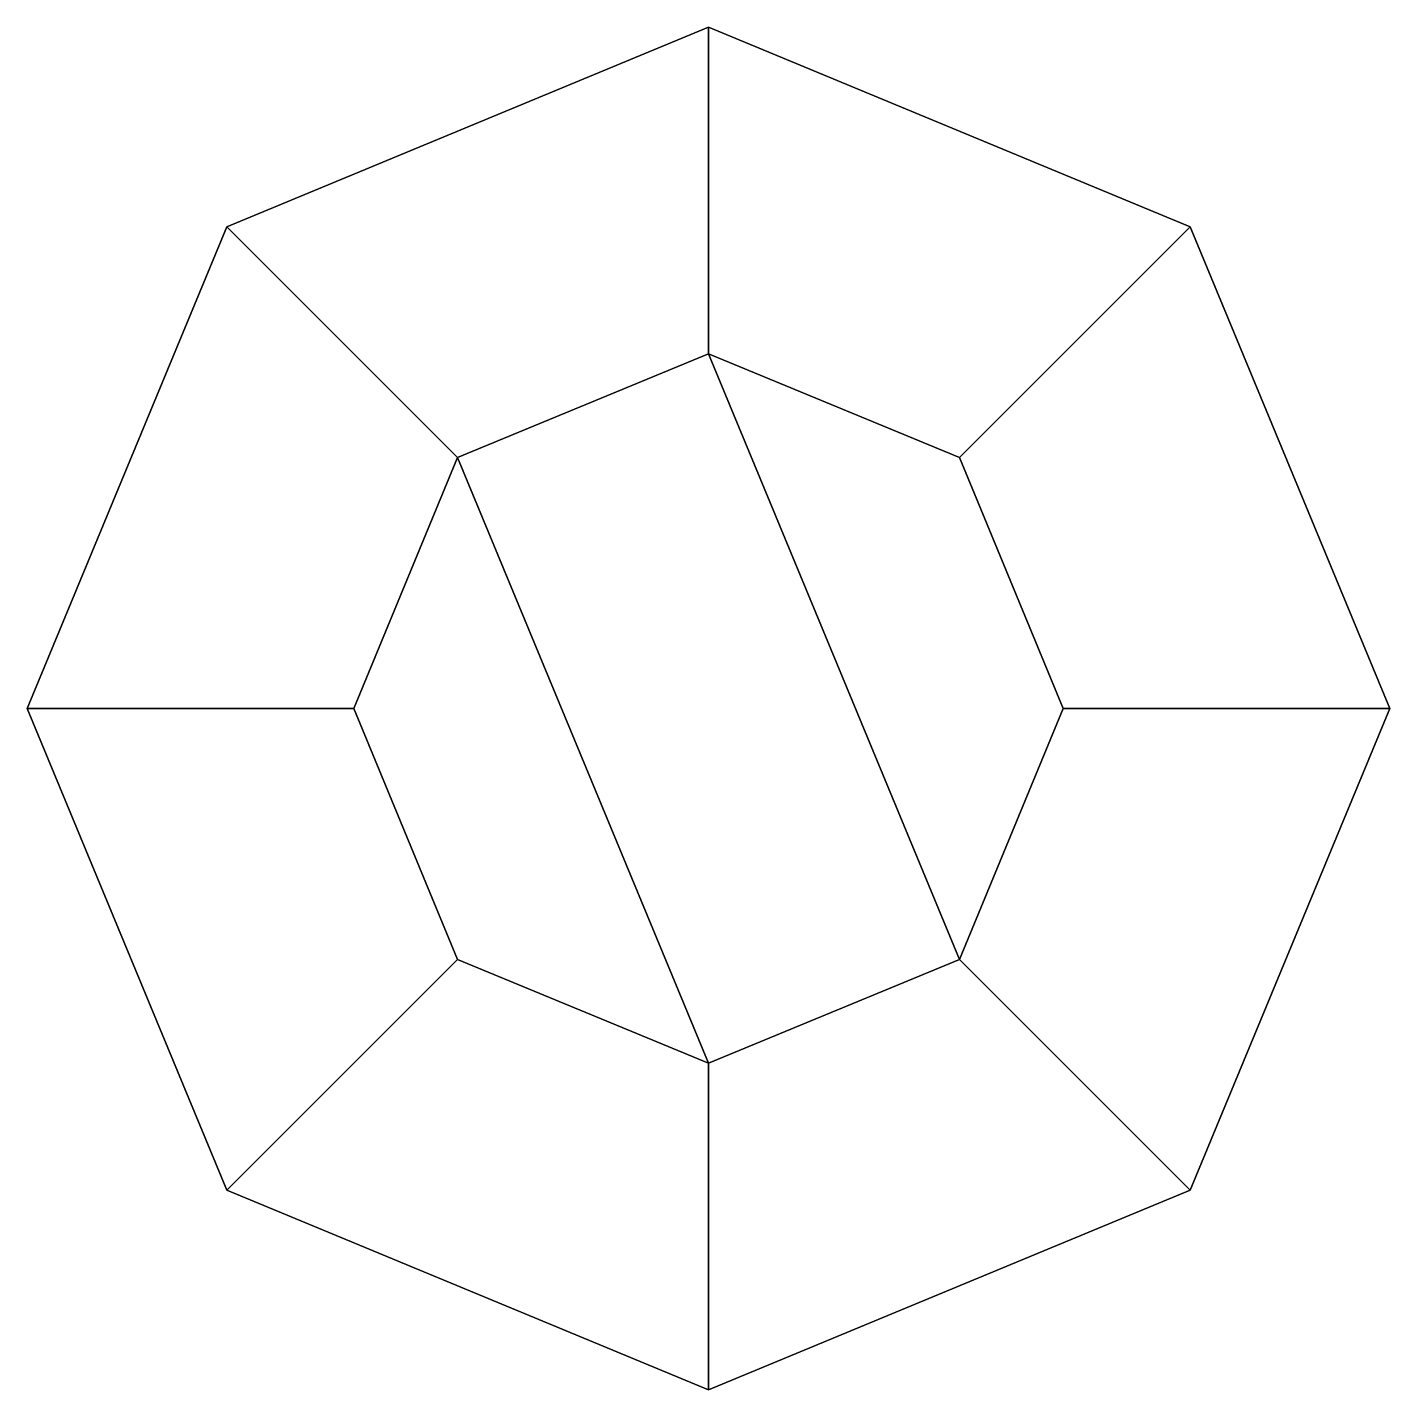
# Model space of a CAD drawing. Extents: x -0.48 to 0.48, y -0.48 to 0.48.
import ezdxf

# ---------------------------------------------------------------- set-up
doc = ezdxf.new("R2010")
doc.units = 0
doc.layers.add('TURRET', color=2, linetype='CONTINUOUS')

msp = doc.modelspace()

# ---------------------------------------------------------------- linework, layer by layer
at = {"layer": 'TURRET'}
for points in [[(0, 0.48, 4.69), (-0.33941, 0.33941, 4.69), (-0.33941, 0.33941, 5.12), (0, 0.48, 5.12)], [(0, 0.48, 5.12), (-0.33941, 0.33941, 5.12), (-0.17678, 0.17678, 5.32), (0, 0.25, 5.32)], [(0.33941, 0.33941, 4.69), (0, 0.48, 4.69), (0, 0.48, 5.12), (0.33941, 0.33941, 5.12)], [(0.33941, 0.33941, 5.12), (0, 0.48, 5.12), (0, 0.25, 5.32), (0.17678, 0.17678, 5.32)], [(-0.33941, 0.33941, 4.69), (-0.48, 0, 4.69), (-0.48, 0, 5.12), (-0.33941, 0.33941, 5.12)], [(-0.33941, 0.33941, 5.12), (-0.48, 0, 5.12), (-0.25, 0, 5.32), (-0.17678, 0.17678, 5.32)], [(0.48, 0, 5.12), (0.33941, 0.33941, 5.12), (0.17678, 0.17678, 5.32), (0.25, 0, 5.32)], [(0.48, 0, 4.69), (0.33941, 0.33941, 4.69), (0.33941, 0.33941, 5.12), (0.48, 0, 5.12)], [(-0.17678, 0.17678, 5.32), (0, -0.25, 5.32), (0.17678, -0.17678, 5.32), (0, 0.25, 5.32)], [(0, 0.25, 5.32), (0.17678, -0.17678, 5.32), (0.25, 0, 5.32), (0.17678, 0.17678, 5.32)], [(-0.25, 0, 5.32), (-0.17678, -0.17678, 5.32), (0, -0.25, 5.32), (-0.17678, 0.17678, 5.32)], [(-0.48, 0, 4.69), (-0.33941, -0.33941, 4.69), (-0.33941, -0.33941, 5.12), (-0.48, 0, 5.12)], [(-0.48, 0, 5.12), (-0.33941, -0.33941, 5.12), (-0.17678, -0.17678, 5.32), (-0.25, 0, 5.32)], [(0.33941, -0.33941, 5.12), (0.48, 0, 5.12), (0.25, 0, 5.32), (0.17678, -0.17678, 5.32)], [(0.33941, -0.33941, 4.69), (0.48, 0, 4.69), (0.48, 0, 5.12), (0.33941, -0.33941, 5.12)], [(-0.33941, -0.33941, 5.12), (0, -0.48, 5.12), (0, -0.25, 5.32), (-0.17678, -0.17678, 5.32)], [(0, -0.48, 5.12), (0.33941, -0.33941, 5.12), (0.17678, -0.17678, 5.32), (0, -0.25, 5.32)], [(-0.33941, -0.33941, 4.69), (0, -0.48, 4.69), (0, -0.48, 5.12), (-0.33941, -0.33941, 5.12)], [(0, -0.48, 4.69), (0.33941, -0.33941, 4.69), (0.33941, -0.33941, 5.12), (0, -0.48, 5.12)]]:
    msp.add_3dface(points, dxfattribs=at)

doc.saveas('drawing.dxf')
